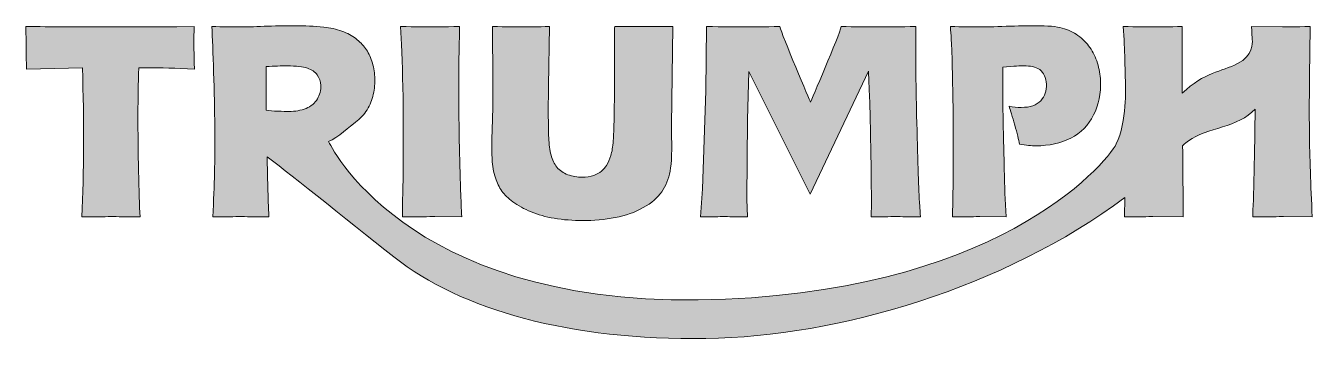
# Model space of a CAD drawing. Header units: millimetres. Extents: x 582.8 to 617.3, y -454 to -445.6.
import ezdxf

# ---------------------------------------------------------------- set-up
doc = ezdxf.new("R2010")
doc.units = ezdxf.units.MM
doc.header["$MEASUREMENT"] = 0
doc.layers.add('_U+56FE_U+5C42 1', color=7, linetype='Continuous')

# ---------------------------------------------------------------- blocks, each defined once
blk = doc.blocks.new('block 2')
at = {"layer": '_U+56FE_U+5C42 1', "true_color": 0xd3d3d4}
h = blk.add_hatch(color=254, dxfattribs=at)
h.dxf.hatch_style = 2
edge = h.paths.add_edge_path()
edge.add_spline(control_points=[(587.342, -446.002), (587.342, -446.002), (587.345, -445.636), (587.345, -445.636), (587.345, -445.636), (586.888, -445.64), (586.888, -445.64), (586.888, -445.64), (586.043, -445.64), (586.043, -445.64), (586.043, -445.64), (585.174, -445.643), (585.174, -445.643), (584.287, -445.643), (583.51, -445.641), (582.844, -445.636), (582.852, -445.9), (582.857, -446.142), (582.858, -446.364), (582.858, -446.364), (582.861, -446.778), (582.861, -446.778), (582.861, -446.778), (584.358, -446.737), (584.358, -446.737), (584.406, -448.191), (584.402, -449.522), (584.345, -450.732), (584.783, -450.727), (585.053, -450.724), (585.154, -450.724), (585.267, -450.724), (585.516, -450.727), (585.9, -450.732), (585.885, -450.421), (585.872, -450.014), (585.861, -449.512), (585.851, -449.008), (585.845, -448.49), (585.845, -447.955), (585.845, -447.583), (585.853, -447.177), (585.866, -446.737), (585.866, -446.737), (586.112, -446.737), (586.112, -446.737), (586.438, -446.737), (586.852, -446.751), (587.356, -446.778), (587.353, -446.713), (587.35, -446.617), (587.347, -446.488), (587.344, -446.36), (587.343, -446.198), (587.342, -446.002)], knot_values=[0, 0, 0, 0, 1, 1, 1, 2, 2, 2, 3, 3, 3, 4, 4, 4, 5, 5, 5, 6, 6, 6, 7, 7, 7, 8, 8, 8, 9, 9, 9, 10, 10, 10, 11, 11, 11, 12, 12, 12, 13, 13, 13, 14, 14, 14, 15, 15, 15, 16, 16, 16, 17, 17, 17, 18, 18, 18, 18], degree=3, periodic=0)
h = blk.add_hatch(color=254, dxfattribs=at)
h.dxf.hatch_style = 2
edge = h.paths.add_edge_path()
edge.add_spline(control_points=[(617.175, -448.49), (617.168, -447.866), (617.174, -446.915), (617.195, -445.636), (616.79, -445.641), (616.543, -445.643), (616.457, -445.643), (616.457, -445.643), (615.624, -445.636), (615.624, -445.636), (615.636, -445.803), (615.645, -445.92), (615.648, -445.987), (615.652, -446.078), (615.681, -446.411), (615.251, -446.629), (614.821, -446.848), (614.361, -446.856), (613.775, -447.42), (613.768, -446.441), (613.764, -445.931), (613.773, -445.636), (613.418, -445.641), (613.169, -445.643), (613.026, -445.643), (612.843, -445.643), (612.567, -445.641), (612.197, -445.636), (612.197, -445.636), (612.219, -445.994), (612.219, -445.994), (612.227, -446.171), (612.234, -446.355), (612.239, -446.547), (612.239, -446.547), (612.254, -447.208), (612.254, -447.208), (612.254, -447.208), (612.301, -448.197), (612.011, -448.772), (611.721, -449.347), (608.731, -452.85), (600.831, -452.951), (592.931, -453.051), (590.944, -448.715), (590.944, -448.715), (591.174, -448.617), (591.539, -448.288), (591.664, -448.195), (591.79, -448.102), (591.893, -447.991), (591.972, -447.863), (592.051, -447.735), (592.107, -447.598), (592.14, -447.452), (592.173, -447.306), (592.185, -447.15), (592.177, -446.984), (592.169, -446.834), (592.144, -446.694), (592.101, -446.564), (592.058, -446.433), (592.002, -446.319), (591.931, -446.222), (591.861, -446.125), (591.774, -446.037), (591.672, -445.959), (591.569, -445.881), (591.445, -445.814), (591.298, -445.759), (591.151, -445.704), (590.989, -445.668), (590.812, -445.651), (590.576, -445.626), (590.308, -445.614), (590.008, -445.614), (589.752, -445.614), (589.489, -445.619), (589.22, -445.63), (588.951, -445.642), (588.722, -445.647), (588.534, -445.647), (588.353, -445.647), (588.116, -445.643), (587.822, -445.636), (587.837, -445.94), (587.853, -446.348), (587.869, -446.862), (587.885, -447.376), (587.895, -447.865), (587.899, -448.327), (587.903, -448.79), (587.901, -449.197), (587.893, -449.548), (587.884, -449.899), (587.868, -450.294), (587.845, -450.732), (588.2, -450.727), (588.445, -450.724), (588.582, -450.724), (588.699, -450.724), (588.954, -450.727), (589.346, -450.732), (589.326, -450.204), (589.31, -449.666), (589.298, -449.123), (589.618, -449.346), (591.414, -450.795), (592.689, -451.802), (594.507, -453.24), (597.411, -454.034), (601.033, -453.985), (604.59, -453.936), (609.011, -452.625), (612.243, -450.21), (612.243, -450.21), (612.229, -450.732), (612.229, -450.732), (612.629, -450.727), (612.88, -450.724), (612.983, -450.724), (612.983, -450.724), (613.801, -450.732), (613.801, -450.732), (613.801, -450.732), (613.793, -449.739), (613.785, -448.825), (613.847, -448.771), (613.899, -448.726), (613.94, -448.696), (614.424, -448.339), (615.292, -448.338), (615.72, -447.845), (615.722, -448.88), (615.676, -450.368), (615.658, -450.732), (616.093, -450.727), (616.367, -450.724), (616.482, -450.724), (616.482, -450.724), (617.251, -450.732), (617.251, -450.732), (617.208, -449.861), (617.183, -449.113), (617.175, -448.49)], knot_values=[0, 0, 0, 0, 1, 1, 1, 2, 2, 2, 3, 3, 3, 4, 4, 4, 5, 5, 5, 6, 6, 6, 7, 7, 7, 8, 8, 8, 9, 9, 9, 10, 10, 10, 11, 11, 11, 12, 12, 12, 13, 13, 13, 14, 14, 14, 15, 15, 15, 16, 16, 16, 17, 17, 17, 18, 18, 18, 19, 19, 19, 20, 20, 20, 21, 21, 21, 22, 22, 22, 23, 23, 23, 24, 24, 24, 25, 25, 25, 26, 26, 26, 27, 27, 27, 28, 28, 28, 29, 29, 29, 30, 30, 30, 31, 31, 31, 32, 32, 32, 33, 33, 33, 34, 34, 34, 35, 35, 35, 36, 36, 36, 37, 37, 37, 38, 38, 38, 39, 39, 39, 40, 40, 40, 41, 41, 41, 42, 42, 42, 43, 43, 43, 44, 44, 44, 45, 45, 45, 46, 46, 46, 47, 47, 47, 48, 48, 48, 48], degree=3, periodic=0)
edge = h.paths.add_edge_path()
edge.add_spline(control_points=[(590.644, -447.573), (590.579, -447.688), (590.477, -447.773), (590.34, -447.827), (590.203, -447.882), (590.049, -447.909), (589.878, -447.909), (589.762, -447.909), (589.419, -447.899), (589.275, -447.877), (589.27, -447.438), (589.269, -447.043), (589.272, -446.704), (589.39, -446.701), (589.492, -446.698), (589.58, -446.694), (589.668, -446.691), (589.753, -446.689), (589.835, -446.689), (590.077, -446.689), (590.257, -446.709), (590.375, -446.749), (590.493, -446.788), (590.581, -446.849), (590.639, -446.929), (590.697, -447.01), (590.729, -447.104), (590.734, -447.211), (590.74, -447.338), (590.71, -447.459), (590.644, -447.573)], knot_values=[0, 0, 0, 0, 1, 1, 1, 2, 2, 2, 3, 3, 3, 4, 4, 4, 5, 5, 5, 6, 6, 6, 7, 7, 7, 8, 8, 8, 9, 9, 9, 10, 10, 10, 10], degree=3, periodic=0)
h = blk.add_hatch(color=254, dxfattribs=at)
h.dxf.hatch_style = 2
edge = h.paths.add_edge_path()
edge.add_spline(control_points=[(592.918, -450.732), (593.355, -450.727), (593.643, -450.724), (593.783, -450.724), (593.783, -450.724), (594.505, -450.732), (594.505, -450.732), (594.484, -450.304), (594.466, -449.786), (594.45, -449.181), (594.434, -448.575), (594.425, -447.923), (594.424, -447.226), (594.425, -446.726), (594.433, -446.196), (594.448, -445.636), (594.006, -445.641), (593.754, -445.643), (593.691, -445.643), (593.552, -445.643), (593.277, -445.641), (592.866, -445.636), (592.866, -445.636), (592.893, -446.118), (592.893, -446.118), (592.946, -447.195), (592.955, -448.733), (592.918, -450.732)], knot_values=[0, 0, 0, 0, 1, 1, 1, 2, 2, 2, 3, 3, 3, 4, 4, 4, 5, 5, 5, 6, 6, 6, 7, 7, 7, 8, 8, 8, 9, 9, 9, 9], degree=3, periodic=0)
h = blk.add_hatch(color=254, dxfattribs=at)
h.dxf.hatch_style = 2
edge = h.paths.add_edge_path()
edge.add_spline(control_points=[(595.317, -449.19), (595.326, -449.367), (595.355, -449.532), (595.405, -449.686), (595.449, -449.823), (595.507, -449.941), (595.577, -450.039), (595.648, -450.137), (595.747, -450.234), (595.873, -450.328), (596.012, -450.43), (596.174, -450.519), (596.358, -450.595), (596.543, -450.671), (596.749, -450.729), (596.976, -450.769), (597.222, -450.809), (597.477, -450.829), (597.74, -450.829), (598.033, -450.829), (598.322, -450.802), (598.606, -450.75), (598.89, -450.698), (599.141, -450.609), (599.361, -450.483), (599.58, -450.358), (599.744, -450.216), (599.854, -450.06), (599.963, -449.903), (600.038, -449.718), (600.078, -449.505), (600.118, -449.293), (600.13, -448.927), (600.114, -448.41), (600.112, -448.377), (600.111, -448.336), (600.111, -448.287), (600.111, -448.287), (600.151, -445.636), (600.151, -445.636), (600.151, -445.636), (599.437, -445.636), (599.437, -445.636), (599.232, -445.636), (598.953, -445.636), (598.599, -445.636), (598.587, -445.636), (598.584, -445.834), (598.589, -446.231), (598.593, -446.641), (598.592, -447.091), (598.586, -447.583), (598.579, -448.161), (598.569, -448.531), (598.556, -448.694), (598.545, -448.855), (598.524, -448.984), (598.491, -449.085), (598.459, -449.192), (598.42, -449.281), (598.374, -449.352), (598.337, -449.411), (598.293, -449.463), (598.241, -449.508), (598.183, -449.555), (598.115, -449.592), (598.039, -449.619), (597.942, -449.651), (597.837, -449.668), (597.725, -449.668), (597.593, -449.668), (597.467, -449.645), (597.344, -449.601), (597.22, -449.556), (597.123, -449.489), (597.05, -449.401), (596.978, -449.312), (596.926, -449.205), (596.893, -449.078), (596.861, -448.951), (596.841, -448.793), (596.831, -448.604), (596.826, -448.504), (596.823, -448.324), (596.82, -448.063), (596.818, -447.801), (596.82, -447.521), (596.826, -447.223), (596.826, -447.223), (596.852, -445.636), (596.852, -445.636), (596.541, -445.641), (596.291, -445.643), (596.103, -445.643), (595.953, -445.643), (595.695, -445.641), (595.329, -445.636), (595.329, -445.636), (595.338, -447.111), (595.338, -447.111), (595.339, -447.414), (595.337, -447.644), (595.333, -447.801), (595.333, -447.801), (595.317, -448.398), (595.317, -448.398), (595.311, -448.625), (595.309, -448.799), (595.311, -448.919), (595.312, -449.04), (595.314, -449.13), (595.317, -449.19)], knot_values=[0, 0, 0, 0, 1, 1, 1, 2, 2, 2, 3, 3, 3, 4, 4, 4, 5, 5, 5, 6, 6, 6, 7, 7, 7, 8, 8, 8, 9, 9, 9, 10, 10, 10, 11, 11, 11, 12, 12, 12, 13, 13, 13, 14, 14, 14, 15, 15, 15, 16, 16, 16, 17, 17, 17, 18, 18, 18, 19, 19, 19, 20, 20, 20, 21, 21, 21, 22, 22, 22, 23, 23, 23, 24, 24, 24, 25, 25, 25, 26, 26, 26, 27, 27, 27, 28, 28, 28, 29, 29, 29, 30, 30, 30, 31, 31, 31, 32, 32, 32, 33, 33, 33, 34, 34, 34, 35, 35, 35, 36, 36, 36, 37, 37, 37, 37], degree=3, periodic=0)
h = blk.add_hatch(color=254, dxfattribs=at)
h.dxf.hatch_style = 2
edge = h.paths.add_edge_path()
edge.add_spline(control_points=[(602.146, -450.732), (602.146, -450.732), (602.133, -450.254), (602.133, -450.254), (602.133, -450.254), (602.145, -448.133), (602.145, -448.133), (602.145, -448.133), (602.183, -446.838), (602.183, -446.838), (602.183, -446.838), (603.827, -450.119), (603.827, -450.119), (603.827, -450.119), (605.383, -446.83), (605.383, -446.83), (605.383, -446.83), (605.406, -447.415), (605.411, -447.517), (605.422, -447.751), (605.435, -448.29), (605.448, -449.132), (605.461, -449.974), (605.464, -450.508), (605.455, -450.732), (605.718, -450.727), (605.94, -450.724), (606.12, -450.724), (606.245, -450.724), (606.462, -450.727), (606.772, -450.732), (606.755, -450.49), (606.745, -450.324), (606.74, -450.231), (606.718, -449.788), (606.694, -448.977), (606.666, -447.797), (606.65, -447.195), (606.644, -446.475), (606.647, -445.636), (606.239, -445.641), (605.92, -445.643), (605.69, -445.643), (605.352, -445.643), (605.007, -445.641), (604.654, -445.636), (604.607, -445.865), (603.831, -447.658), (603.831, -447.658), (603.831, -447.658), (603.055, -445.85), (603.014, -445.636), (602.592, -445.641), (602.279, -445.643), (602.074, -445.643), (601.827, -445.643), (601.486, -445.641), (601.053, -445.636), (601.053, -445.636), (601.03, -447.361), (601.03, -447.361), (601.03, -447.361), (600.943, -449.978), (600.943, -449.978), (600.943, -449.978), (600.893, -450.732), (600.893, -450.732), (601.193, -450.727), (601.404, -450.724), (601.526, -450.724), (601.615, -450.724), (601.822, -450.727), (602.146, -450.732)], knot_values=[0, 0, 0, 0, 1, 1, 1, 2, 2, 2, 3, 3, 3, 4, 4, 4, 5, 5, 5, 6, 6, 6, 7, 7, 7, 8, 8, 8, 9, 9, 9, 10, 10, 10, 11, 11, 11, 12, 12, 12, 13, 13, 13, 14, 14, 14, 15, 15, 15, 16, 16, 16, 17, 17, 17, 18, 18, 18, 19, 19, 19, 20, 20, 20, 21, 21, 21, 22, 22, 22, 23, 23, 23, 24, 24, 24, 24], degree=3, periodic=0)
h = blk.add_hatch(color=254, dxfattribs=at)
h.dxf.hatch_style = 2
edge = h.paths.add_edge_path()
edge.add_spline(control_points=[(607.622, -446.588), (607.622, -446.588), (607.649, -447.909), (607.649, -447.909), (607.649, -447.909), (607.65, -449.776), (607.65, -449.776), (607.65, -449.776), (607.628, -450.732), (607.628, -450.732), (608.017, -450.727), (608.262, -450.724), (608.36, -450.724), (608.36, -450.724), (609.062, -450.732), (609.062, -450.732), (609.062, -450.732), (609.038, -450.246), (609.038, -450.246), (609.027, -450.032), (609.011, -449.39), (608.988, -448.32), (608.975, -447.733), (608.972, -447.199), (608.978, -446.719), (608.978, -446.719), (609.273, -446.696), (609.273, -446.696), (609.364, -446.691), (609.452, -446.689), (609.537, -446.689), (609.624, -446.689), (609.701, -446.695), (609.77, -446.707), (609.839, -446.72), (609.902, -446.747), (609.961, -446.789), (610.019, -446.832), (610.063, -446.886), (610.092, -446.952), (610.121, -447.018), (610.138, -447.093), (610.142, -447.178), (610.15, -447.352), (610.1, -447.499), (609.989, -447.62), (609.879, -447.741), (609.706, -447.801), (609.468, -447.801), (609.356, -447.801), (609.247, -447.79), (609.143, -447.768), (609.181, -447.877), (609.232, -448.045), (609.295, -448.272), (609.357, -448.498), (609.401, -448.668), (609.425, -448.783), (609.594, -448.813), (609.741, -448.828), (609.868, -448.828), (610.213, -448.828), (610.52, -448.759), (610.791, -448.622), (611.061, -448.486), (611.265, -448.279), (611.404, -448.003), (611.543, -447.726), (611.604, -447.422), (611.588, -447.088), (611.58, -446.926), (611.552, -446.768), (611.505, -446.612), (611.457, -446.457), (611.39, -446.318), (611.304, -446.196), (611.219, -446.074), (611.112, -445.968), (610.986, -445.877), (610.859, -445.786), (610.719, -445.719), (610.565, -445.677), (610.412, -445.635), (610.178, -445.614), (609.863, -445.614), (609.645, -445.614), (609.379, -445.619), (609.064, -445.63), (608.75, -445.642), (608.503, -445.647), (608.322, -445.647), (608.134, -445.647), (607.885, -445.643), (607.575, -445.636), (607.59, -445.88), (607.6, -446.055), (607.605, -446.162), (607.612, -446.304), (607.618, -446.446), (607.622, -446.588)], knot_values=[0, 0, 0, 0, 1, 1, 1, 2, 2, 2, 3, 3, 3, 4, 4, 4, 5, 5, 5, 6, 6, 6, 7, 7, 7, 8, 8, 8, 9, 9, 9, 10, 10, 10, 11, 11, 11, 12, 12, 12, 13, 13, 13, 14, 14, 14, 15, 15, 15, 16, 16, 16, 17, 17, 17, 18, 18, 18, 19, 19, 19, 20, 20, 20, 21, 21, 21, 22, 22, 22, 23, 23, 23, 24, 24, 24, 25, 25, 25, 26, 26, 26, 27, 27, 27, 28, 28, 28, 29, 29, 29, 30, 30, 30, 31, 31, 31, 32, 32, 32, 33, 33, 33, 33], degree=3, periodic=0)
at = {"layer": '_U+56FE_U+5C42 1', "lineweight": 0}
for points, knots in [([(587.342, -446.002), (587.342, -446.002), (587.345, -445.636), (587.345, -445.636), (587.345, -445.636), (586.888, -445.64), (586.888, -445.64), (586.888, -445.64), (586.043, -445.64), (586.043, -445.64), (586.043, -445.64), (585.174, -445.643), (585.174, -445.643), (584.287, -445.643), (583.51, -445.641), (582.844, -445.636), (582.852, -445.9), (582.857, -446.142), (582.858, -446.364), (582.858, -446.364), (582.861, -446.778), (582.861, -446.778), (582.861, -446.778), (584.358, -446.737), (584.358, -446.737), (584.406, -448.191), (584.402, -449.522), (584.345, -450.732), (584.783, -450.727), (585.053, -450.724), (585.154, -450.724), (585.267, -450.724), (585.516, -450.727), (585.9, -450.732), (585.885, -450.421), (585.872, -450.014), (585.861, -449.512), (585.851, -449.008), (585.845, -448.49), (585.845, -447.955), (585.845, -447.583), (585.853, -447.177), (585.866, -446.737), (585.866, -446.737), (586.112, -446.737), (586.112, -446.737), (586.438, -446.737), (586.852, -446.751), (587.356, -446.778), (587.353, -446.713), (587.35, -446.617), (587.347, -446.488), (587.344, -446.36), (587.343, -446.198), (587.342, -446.002)], [0, 0, 0, 0, 1, 1, 1, 2, 2, 2, 3, 3, 3, 4, 4, 4, 5, 5, 5, 6, 6, 6, 7, 7, 7, 8, 8, 8, 9, 9, 9, 10, 10, 10, 11, 11, 11, 12, 12, 12, 13, 13, 13, 14, 14, 14, 15, 15, 15, 16, 16, 16, 17, 17, 17, 18, 18, 18, 18]), ([(617.175, -448.49), (617.168, -447.866), (617.174, -446.915), (617.195, -445.636), (616.79, -445.641), (616.543, -445.643), (616.457, -445.643), (616.457, -445.643), (615.624, -445.636), (615.624, -445.636), (615.636, -445.803), (615.645, -445.92), (615.648, -445.987), (615.652, -446.078), (615.681, -446.411), (615.251, -446.629), (614.821, -446.848), (614.361, -446.856), (613.775, -447.42), (613.768, -446.441), (613.764, -445.931), (613.773, -445.636), (613.418, -445.641), (613.169, -445.643), (613.026, -445.643), (612.843, -445.643), (612.567, -445.641), (612.197, -445.636), (612.197, -445.636), (612.219, -445.994), (612.219, -445.994), (612.227, -446.171), (612.234, -446.355), (612.239, -446.547), (612.239, -446.547), (612.254, -447.208), (612.254, -447.208), (612.254, -447.208), (612.301, -448.197), (612.011, -448.772), (611.721, -449.347), (608.731, -452.85), (600.831, -452.951), (592.931, -453.051), (590.944, -448.715), (590.944, -448.715), (591.174, -448.617), (591.539, -448.288), (591.664, -448.195), (591.79, -448.102), (591.893, -447.991), (591.972, -447.863), (592.051, -447.735), (592.107, -447.598), (592.14, -447.452), (592.173, -447.306), (592.185, -447.15), (592.177, -446.984), (592.169, -446.834), (592.144, -446.694), (592.101, -446.564), (592.058, -446.433), (592.002, -446.319), (591.931, -446.222), (591.861, -446.125), (591.774, -446.037), (591.672, -445.959), (591.569, -445.881), (591.445, -445.814), (591.298, -445.759), (591.151, -445.704), (590.989, -445.668), (590.812, -445.651), (590.576, -445.626), (590.308, -445.614), (590.008, -445.614), (589.752, -445.614), (589.489, -445.619), (589.22, -445.63), (588.951, -445.642), (588.722, -445.647), (588.534, -445.647), (588.353, -445.647), (588.116, -445.643), (587.822, -445.636), (587.837, -445.94), (587.853, -446.348), (587.869, -446.862), (587.885, -447.376), (587.895, -447.865), (587.899, -448.327), (587.903, -448.79), (587.901, -449.197), (587.893, -449.548), (587.884, -449.899), (587.868, -450.294), (587.845, -450.732), (588.2, -450.727), (588.445, -450.724), (588.582, -450.724), (588.699, -450.724), (588.954, -450.727), (589.346, -450.732), (589.326, -450.204), (589.31, -449.666), (589.298, -449.123), (589.618, -449.346), (591.414, -450.795), (592.689, -451.802), (594.507, -453.24), (597.411, -454.034), (601.033, -453.985), (604.59, -453.936), (609.011, -452.625), (612.243, -450.21), (612.243, -450.21), (612.229, -450.732), (612.229, -450.732), (612.629, -450.727), (612.88, -450.724), (612.983, -450.724), (612.983, -450.724), (613.801, -450.732), (613.801, -450.732), (613.801, -450.732), (613.793, -449.739), (613.785, -448.825), (613.847, -448.771), (613.899, -448.726), (613.94, -448.696), (614.424, -448.339), (615.292, -448.338), (615.72, -447.845), (615.722, -448.88), (615.676, -450.368), (615.658, -450.732), (616.093, -450.727), (616.367, -450.724), (616.482, -450.724), (616.482, -450.724), (617.251, -450.732), (617.251, -450.732), (617.208, -449.861), (617.183, -449.113), (617.175, -448.49)], [0, 0, 0, 0, 1, 1, 1, 2, 2, 2, 3, 3, 3, 4, 4, 4, 5, 5, 5, 6, 6, 6, 7, 7, 7, 8, 8, 8, 9, 9, 9, 10, 10, 10, 11, 11, 11, 12, 12, 12, 13, 13, 13, 14, 14, 14, 15, 15, 15, 16, 16, 16, 17, 17, 17, 18, 18, 18, 19, 19, 19, 20, 20, 20, 21, 21, 21, 22, 22, 22, 23, 23, 23, 24, 24, 24, 25, 25, 25, 26, 26, 26, 27, 27, 27, 28, 28, 28, 29, 29, 29, 30, 30, 30, 31, 31, 31, 32, 32, 32, 33, 33, 33, 34, 34, 34, 35, 35, 35, 36, 36, 36, 37, 37, 37, 38, 38, 38, 39, 39, 39, 40, 40, 40, 41, 41, 41, 42, 42, 42, 43, 43, 43, 44, 44, 44, 45, 45, 45, 46, 46, 46, 47, 47, 47, 48, 48, 48, 48]), ([(592.918, -450.732), (593.355, -450.727), (593.643, -450.724), (593.783, -450.724), (593.783, -450.724), (594.505, -450.732), (594.505, -450.732), (594.484, -450.304), (594.466, -449.786), (594.45, -449.181), (594.434, -448.575), (594.425, -447.923), (594.424, -447.226), (594.425, -446.726), (594.433, -446.196), (594.448, -445.636), (594.006, -445.641), (593.754, -445.643), (593.691, -445.643), (593.552, -445.643), (593.277, -445.641), (592.866, -445.636), (592.866, -445.636), (592.893, -446.118), (592.893, -446.118), (592.946, -447.195), (592.955, -448.733), (592.918, -450.732)], [0, 0, 0, 0, 1, 1, 1, 2, 2, 2, 3, 3, 3, 4, 4, 4, 5, 5, 5, 6, 6, 6, 7, 7, 7, 8, 8, 8, 9, 9, 9, 9]), ([(595.317, -449.19), (595.326, -449.367), (595.355, -449.532), (595.405, -449.686), (595.449, -449.823), (595.507, -449.941), (595.577, -450.039), (595.648, -450.137), (595.747, -450.234), (595.873, -450.328), (596.012, -450.43), (596.174, -450.519), (596.358, -450.595), (596.543, -450.671), (596.749, -450.729), (596.976, -450.769), (597.222, -450.809), (597.477, -450.829), (597.74, -450.829), (598.033, -450.829), (598.322, -450.802), (598.606, -450.75), (598.89, -450.698), (599.141, -450.609), (599.361, -450.483), (599.58, -450.358), (599.744, -450.216), (599.854, -450.06), (599.963, -449.903), (600.038, -449.718), (600.078, -449.505), (600.118, -449.293), (600.13, -448.927), (600.114, -448.41), (600.112, -448.377), (600.111, -448.336), (600.111, -448.287), (600.111, -448.287), (600.151, -445.636), (600.151, -445.636), (600.151, -445.636), (599.437, -445.636), (599.437, -445.636), (599.232, -445.636), (598.953, -445.636), (598.599, -445.636), (598.587, -445.636), (598.584, -445.834), (598.589, -446.231), (598.593, -446.641), (598.592, -447.091), (598.586, -447.583), (598.579, -448.161), (598.569, -448.531), (598.556, -448.694), (598.545, -448.855), (598.524, -448.984), (598.491, -449.085), (598.459, -449.192), (598.42, -449.281), (598.374, -449.352), (598.337, -449.411), (598.293, -449.463), (598.241, -449.508), (598.183, -449.555), (598.115, -449.592), (598.039, -449.619), (597.942, -449.651), (597.837, -449.668), (597.725, -449.668), (597.593, -449.668), (597.467, -449.645), (597.344, -449.601), (597.22, -449.556), (597.123, -449.489), (597.05, -449.401), (596.978, -449.312), (596.926, -449.205), (596.893, -449.078), (596.861, -448.951), (596.841, -448.793), (596.831, -448.604), (596.826, -448.504), (596.823, -448.324), (596.82, -448.063), (596.818, -447.801), (596.82, -447.521), (596.826, -447.223), (596.826, -447.223), (596.852, -445.636), (596.852, -445.636), (596.541, -445.641), (596.291, -445.643), (596.103, -445.643), (595.953, -445.643), (595.695, -445.641), (595.329, -445.636), (595.329, -445.636), (595.338, -447.111), (595.338, -447.111), (595.339, -447.414), (595.337, -447.644), (595.333, -447.801), (595.333, -447.801), (595.317, -448.398), (595.317, -448.398), (595.311, -448.625), (595.309, -448.799), (595.311, -448.919), (595.312, -449.04), (595.314, -449.13), (595.317, -449.19)], [0, 0, 0, 0, 1, 1, 1, 2, 2, 2, 3, 3, 3, 4, 4, 4, 5, 5, 5, 6, 6, 6, 7, 7, 7, 8, 8, 8, 9, 9, 9, 10, 10, 10, 11, 11, 11, 12, 12, 12, 13, 13, 13, 14, 14, 14, 15, 15, 15, 16, 16, 16, 17, 17, 17, 18, 18, 18, 19, 19, 19, 20, 20, 20, 21, 21, 21, 22, 22, 22, 23, 23, 23, 24, 24, 24, 25, 25, 25, 26, 26, 26, 27, 27, 27, 28, 28, 28, 29, 29, 29, 30, 30, 30, 31, 31, 31, 32, 32, 32, 33, 33, 33, 34, 34, 34, 35, 35, 35, 36, 36, 36, 37, 37, 37, 37]), ([(602.146, -450.732), (602.146, -450.732), (602.133, -450.254), (602.133, -450.254), (602.133, -450.254), (602.145, -448.133), (602.145, -448.133), (602.145, -448.133), (602.183, -446.838), (602.183, -446.838), (602.183, -446.838), (603.827, -450.119), (603.827, -450.119), (603.827, -450.119), (605.383, -446.83), (605.383, -446.83), (605.383, -446.83), (605.406, -447.415), (605.411, -447.517), (605.422, -447.751), (605.435, -448.29), (605.448, -449.132), (605.461, -449.974), (605.464, -450.508), (605.455, -450.732), (605.718, -450.727), (605.94, -450.724), (606.12, -450.724), (606.245, -450.724), (606.462, -450.727), (606.772, -450.732), (606.755, -450.49), (606.745, -450.324), (606.74, -450.231), (606.718, -449.788), (606.694, -448.977), (606.666, -447.797), (606.65, -447.195), (606.644, -446.475), (606.647, -445.636), (606.239, -445.641), (605.92, -445.643), (605.69, -445.643), (605.352, -445.643), (605.007, -445.641), (604.654, -445.636), (604.607, -445.865), (603.831, -447.658), (603.831, -447.658), (603.831, -447.658), (603.055, -445.85), (603.014, -445.636), (602.592, -445.641), (602.279, -445.643), (602.074, -445.643), (601.827, -445.643), (601.486, -445.641), (601.053, -445.636), (601.053, -445.636), (601.03, -447.361), (601.03, -447.361), (601.03, -447.361), (600.943, -449.978), (600.943, -449.978), (600.943, -449.978), (600.893, -450.732), (600.893, -450.732), (601.193, -450.727), (601.404, -450.724), (601.526, -450.724), (601.615, -450.724), (601.822, -450.727), (602.146, -450.732)], [0, 0, 0, 0, 1, 1, 1, 2, 2, 2, 3, 3, 3, 4, 4, 4, 5, 5, 5, 6, 6, 6, 7, 7, 7, 8, 8, 8, 9, 9, 9, 10, 10, 10, 11, 11, 11, 12, 12, 12, 13, 13, 13, 14, 14, 14, 15, 15, 15, 16, 16, 16, 17, 17, 17, 18, 18, 18, 19, 19, 19, 20, 20, 20, 21, 21, 21, 22, 22, 22, 23, 23, 23, 24, 24, 24, 24]), ([(607.622, -446.588), (607.622, -446.588), (607.649, -447.909), (607.649, -447.909), (607.649, -447.909), (607.65, -449.776), (607.65, -449.776), (607.65, -449.776), (607.628, -450.732), (607.628, -450.732), (608.017, -450.727), (608.262, -450.724), (608.36, -450.724), (608.36, -450.724), (609.062, -450.732), (609.062, -450.732), (609.062, -450.732), (609.038, -450.246), (609.038, -450.246), (609.027, -450.032), (609.011, -449.39), (608.988, -448.32), (608.975, -447.733), (608.972, -447.199), (608.978, -446.719), (608.978, -446.719), (609.273, -446.696), (609.273, -446.696), (609.364, -446.691), (609.452, -446.689), (609.537, -446.689), (609.624, -446.689), (609.701, -446.695), (609.77, -446.707), (609.839, -446.72), (609.902, -446.747), (609.961, -446.789), (610.019, -446.832), (610.063, -446.886), (610.092, -446.952), (610.121, -447.018), (610.138, -447.093), (610.142, -447.178), (610.15, -447.352), (610.1, -447.499), (609.989, -447.62), (609.879, -447.741), (609.706, -447.801), (609.468, -447.801), (609.356, -447.801), (609.247, -447.79), (609.143, -447.768), (609.181, -447.877), (609.232, -448.045), (609.295, -448.272), (609.357, -448.498), (609.401, -448.668), (609.425, -448.783), (609.594, -448.813), (609.741, -448.828), (609.868, -448.828), (610.213, -448.828), (610.52, -448.759), (610.791, -448.622), (611.061, -448.486), (611.265, -448.279), (611.404, -448.003), (611.543, -447.726), (611.604, -447.422), (611.588, -447.088), (611.58, -446.926), (611.552, -446.768), (611.505, -446.612), (611.457, -446.457), (611.39, -446.318), (611.304, -446.196), (611.219, -446.074), (611.112, -445.968), (610.986, -445.877), (610.859, -445.786), (610.719, -445.719), (610.565, -445.677), (610.412, -445.635), (610.178, -445.614), (609.863, -445.614), (609.645, -445.614), (609.379, -445.619), (609.064, -445.63), (608.75, -445.642), (608.503, -445.647), (608.322, -445.647), (608.134, -445.647), (607.885, -445.643), (607.575, -445.636), (607.59, -445.88), (607.6, -446.055), (607.605, -446.162), (607.612, -446.304), (607.618, -446.446), (607.622, -446.588)], [0, 0, 0, 0, 1, 1, 1, 2, 2, 2, 3, 3, 3, 4, 4, 4, 5, 5, 5, 6, 6, 6, 7, 7, 7, 8, 8, 8, 9, 9, 9, 10, 10, 10, 11, 11, 11, 12, 12, 12, 13, 13, 13, 14, 14, 14, 15, 15, 15, 16, 16, 16, 17, 17, 17, 18, 18, 18, 19, 19, 19, 20, 20, 20, 21, 21, 21, 22, 22, 22, 23, 23, 23, 24, 24, 24, 25, 25, 25, 26, 26, 26, 27, 27, 27, 28, 28, 28, 29, 29, 29, 30, 30, 30, 31, 31, 31, 32, 32, 32, 33, 33, 33, 33]), ([(590.644, -447.573), (590.579, -447.688), (590.477, -447.773), (590.34, -447.827), (590.203, -447.882), (590.049, -447.909), (589.878, -447.909), (589.762, -447.909), (589.419, -447.899), (589.275, -447.877), (589.27, -447.438), (589.269, -447.043), (589.272, -446.704), (589.39, -446.701), (589.492, -446.698), (589.58, -446.694), (589.668, -446.691), (589.753, -446.689), (589.835, -446.689), (590.077, -446.689), (590.257, -446.709), (590.375, -446.749), (590.493, -446.788), (590.581, -446.849), (590.639, -446.929), (590.697, -447.01), (590.729, -447.104), (590.734, -447.211), (590.74, -447.338), (590.71, -447.459), (590.644, -447.573)], [0, 0, 0, 0, 1, 1, 1, 2, 2, 2, 3, 3, 3, 4, 4, 4, 5, 5, 5, 6, 6, 6, 7, 7, 7, 8, 8, 8, 9, 9, 9, 10, 10, 10, 10])]:
    blk.add_open_spline(points, degree=3, knots=knots, dxfattribs=at)

msp = doc.modelspace()

# ---------------------------------------------------------------- block references
at = {"layer": '_U+56FE_U+5C42 1'}
msp.add_blockref('block 2', (0, 0), dxfattribs=at)

doc.saveas('drawing.dxf')
